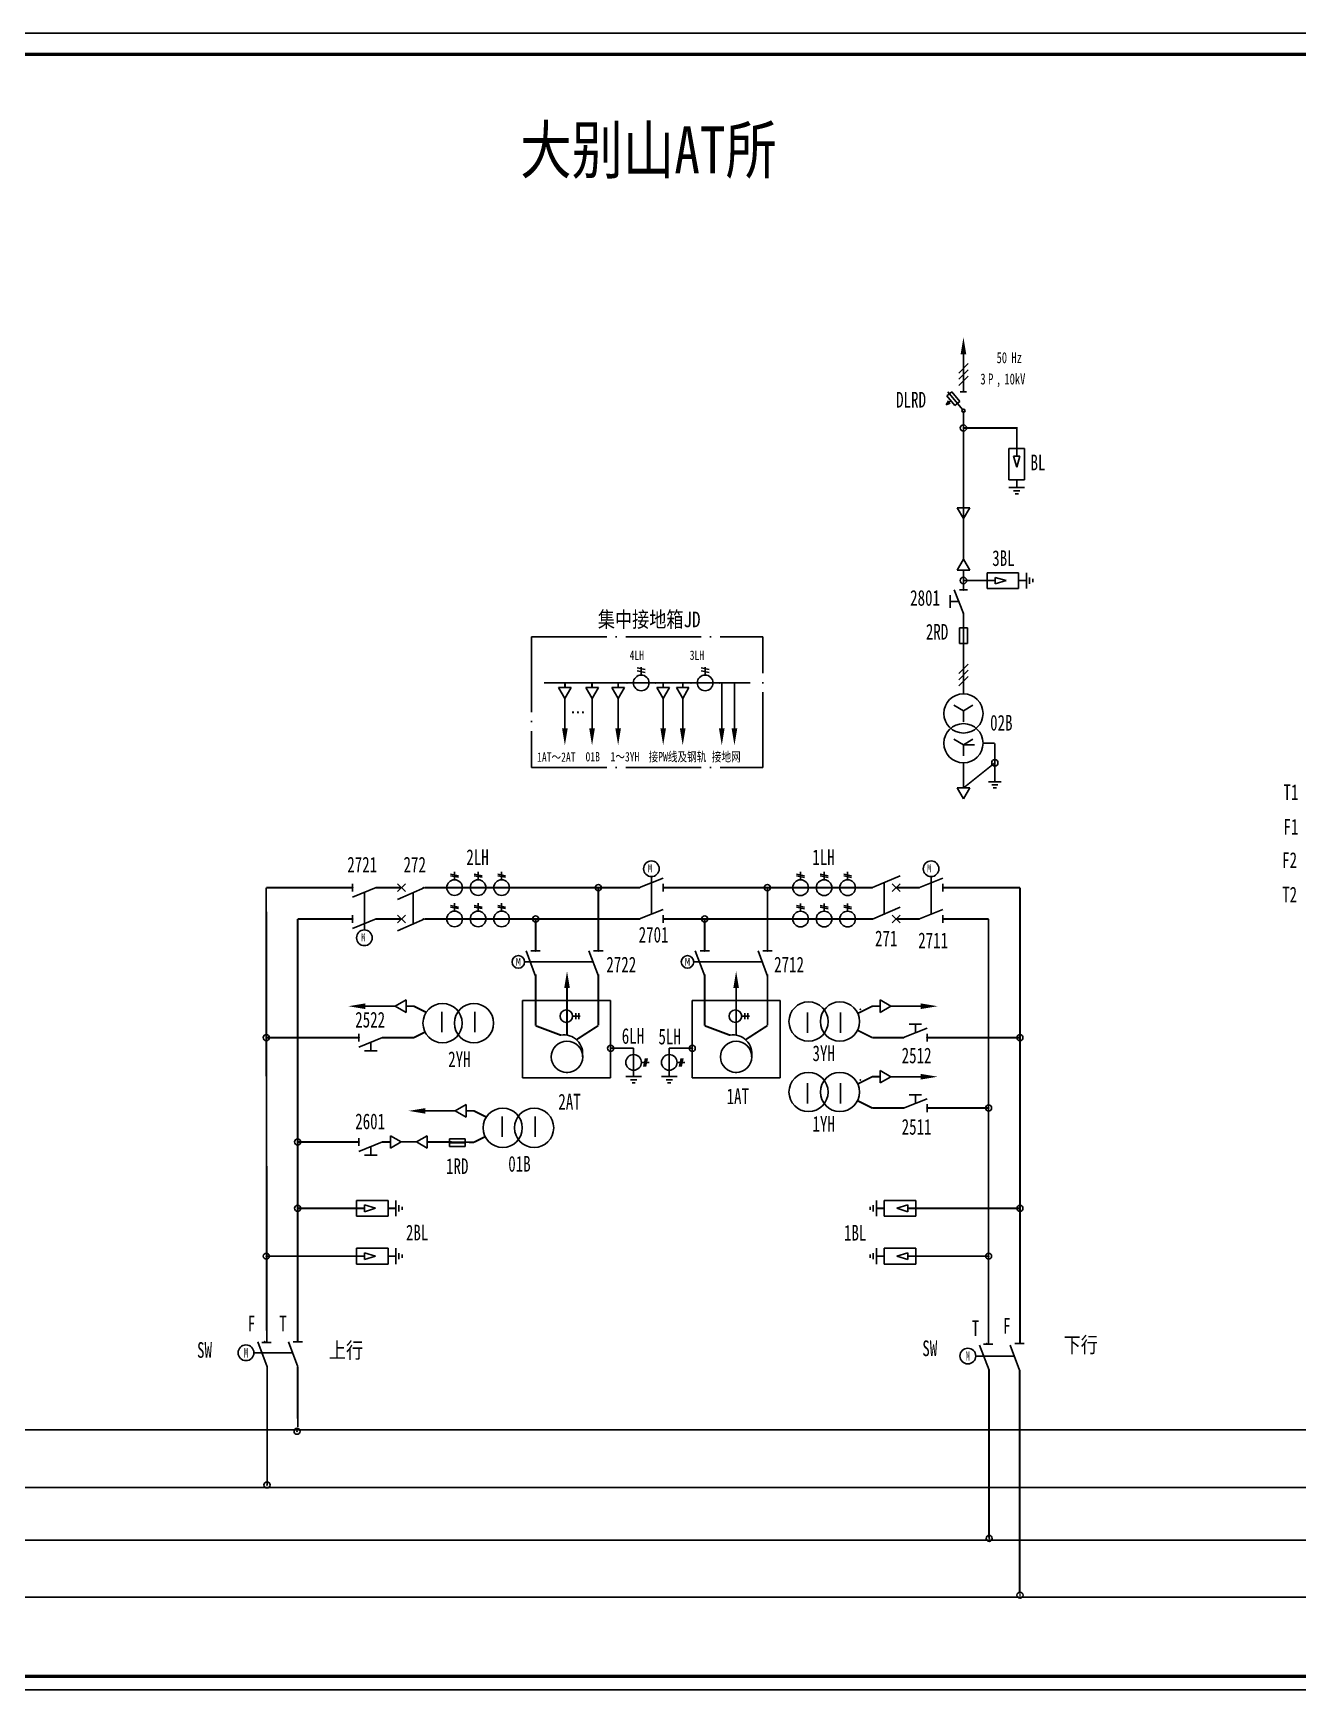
# Model space of a CAD drawing. Header units: millimetres. Extents: x 10667 to 23854, y -3427 to -2899.
# Drawn here: x 14796 to 15199, y -3427 to -2899 of the extents above; entities that cross this region are included whole.
import ezdxf
from ezdxf.enums import TextEntityAlignment as Align

# ---------------------------------------------------------------- set-up
doc = ezdxf.new("R2010")
doc.units = ezdxf.units.MM
doc.header["$LTSCALE"] = 10
doc.linetypes.add('ACAD_ISO04W100', pattern=[30, 24, -3, 0, -3])
doc.linetypes.add('DASHED', pattern=[11, 5, 0.5, 5, 0.5])
for name, color, linetype in [('3', 3, 'Continuous'), ('4', 1, 'Continuous'), ('BBLOCK', 2, 'DASHED'), ('BLOCK', 3, 'Continuous'), ('BOX', 7, 'Continuous'), ('DASHED', 6, 'Continuous'), ('DLINE', 1, 'Continuous'), ('LINE', 7, 'Continuous'), ('PLINE', 1, 'Continuous'), ('TEXT', 2, 'Continuous'), ('设    备', 3, 'Continuous'), ('设备编号', 2, 'Continuous'), ('连 接 线', 1, 'Continuous')]:
    doc.layers.add(name, color=color, linetype=linetype)
doc.styles.add('HZ', font='SimSun.ttf', dxfattribs={"width": 0.7})
doc.styles.add('ITALIC', font='NSimSun.ttf', dxfattribs={"width": 0.7})
doc.styles.add('JH1', font='NSimSun.ttf', dxfattribs={"width": 0.8})
doc.styles.add('ROMNAS', font='NSimSun.ttf', dxfattribs={"width": 0.7})

# ---------------------------------------------------------------- blocks, each defined once
blk = doc.blocks.new('$RDQX')
for p, q in [((-1.25, 2.5), (1.25, 2.5)), ((-1.25, -2.5), (-1.25, 2.5)), ((1.25, 2.5), (1.25, -2.5)), ((1.25, -2.5), (-1.25, -2.5))]:
    blk.add_line(p, q)
at = {"layer": 'DLINE', "const_width": 0.6}
blk.add_lwpolyline([(0, 2.5), (0, -2.5)], dxfattribs=at)
at = {"layer": 'DLINE'}
for p in [(0, 2.5), (0, -2.5)]:
    blk.add_point(p, dxfattribs=at)
at = {"style": 'HZ', "width": 0.76}
blk.add_attdef('序号', (1.71, -2.68), '', height=4, dxfattribs=at)
at = {"style": 'HZ', "width": 0.76, "flags": 1}
for tag, p in [('符号', (1.59, -7.12)), ('名称', (1.59, -11.42)), ('规格', (1.59, -20.01)), ('型号', (1.59, -15.71)), ('单位', (1.59, -24.45)), ('数量', (1.84, -28.88))]:
    blk.add_attdef(tag, p, '', height=4, dxfattribs=at)
blk = doc.blocks.new('$JT')
at = {"color": 3}
blk.add_lwpolyline([(0, 0, 1.8, 0, 0), (0, 5.41, 0, 0, 0)], format="xyseb", dxfattribs=at)
blk = doc.blocks.new('$$LHX')
for p, q in [((3.79, 1.25), (3.29, -1.25)), ((4.29, 1.25), (3.79, -1.25)), ((2.5, 0), (5, 0))]:
    blk.add_line(p, q)
blk.add_circle((0, 0), 2.5)
blk = doc.blocks.new('$$POINT', base_point=(176.43, 371.44))
blk.add_point((176.43, 371.44))
blk = doc.blocks.new('$$DD', base_point=(181.79, 368.35))
at = {"layer": 'BLOCK', "color": 2}
blk.add_circle((181.79, 368.35), 0.971, dxfattribs=at)
at = {"xscale": 1.428571, "yscale": 1.428571, "zscale": 1.428571}
for rotation in [270, 180, 90]:
    blk.add_blockref('$$POINT', (181.79, 368.35), dxfattribs=dict(at, rotation=rotation))
blk.add_blockref('$$POINT', (181.79, 368.35), dxfattribs=at)
blk = doc.blocks.new('$BLQX')
for p, q in [((-2.5, -10), (-2.5, 0)), ((-2.5, 0), (2.5, 0)), ((2.5, 0), (2.5, -10)), ((0, -6), (-1.08, -2.46)), ((-1.07, -2.5), (1.08, -2.5)), ((0, -6), (1.08, -2.46)), ((2.5, -10), (-2.5, -10)), ((-2.5, -12.5), (2.5, -12.5)), ((-1, -13.5), (1, -13.5)), ((-0.5, -14.5), (0.5, -14.5))]:
    blk.add_line(p, q)
at = {"layer": 'DLINE', "const_width": 0.6}
for points in [[(0, -2.5), (0, 0)], [(0, -10), (0, -12.5)]]:
    blk.add_lwpolyline(points, dxfattribs=at)
at = {"style": 'HZ', "width": 0.76, "flags": 1}
for tag, p in [('符号', (3.73, -14.77)), ('名称', (3.73, -19.07)), ('型号', (3.73, -23.36)), ('规格', (3.73, -27.66)), ('单位', (3.73, -32.1)), ('数量', (3.99, -36.53))]:
    blk.add_attdef(tag, p, '', height=4, dxfattribs=at)
at = {"style": 'HZ', "width": 0.76}
blk.add_attdef('序号', (3.86, -10.33), '', height=4, dxfattribs=at)
blk = doc.blocks.new('$ZOBYQX')
blk.add_circle((0, 0), 5)
blk.add_arc((-1, 1), 6, 350.5377, 99.4623)
for p in [(-1.99, 6.92), (0, -5)]:
    blk.add_point(p)
at = {"style": 'HZ', "width": 0.76}
blk.add_attdef('序号', (5.33, -2.35), '', height=4, dxfattribs=at)
at = {"style": 'HZ', "width": 0.76, "flags": 1}
for tag, p in [('符号', (5.21, -6.8)), ('名称', (5.21, -11.09)), ('规格', (5.21, -19.68)), ('型号', (5.21, -15.39)), ('单位', (5.21, -24.12)), ('数量', (5.46, -28.55))]:
    blk.add_attdef(tag, p, '', height=4, dxfattribs=at)

msp = doc.modelspace()

# ---------------------------------------------------------------- linework, layer by layer
for p, q in [((15088.59, -3081.96), (15088.59, -3077.96)), ((15092.84, -3083.71), (15089.84, -3076.21)), ((15091.59, -3076.21), (15094.09, -3076.21)), ((15091.34, -3079.96), (15088.59, -3079.96)), ((14997.12, -3168.12), (14989.62, -3171.12)), ((14993.37, -3167.62), (14993.37, -3169.62)), ((15063.87, -3171.14), (15072.62, -3167.39)), ((15086.28, -3168.12), (15078.78, -3171.12)), ((15082.53, -3167.62), (15082.53, -3169.62)), ((14898.12, -3172.37), (14898.12, -3169.87)), ((14898.12, -3174.12), (14905.62, -3171.12)), ((14901.87, -3172.62), (14901.87, -3182.62)), ((14912.43, -3169.87), (14914.93, -3172.37)), ((14912.43, -3172.37), (14914.93, -3169.87)), ((14921.18, -3171.12), (14912.43, -3174.87)), ((14993.37, -3179.62), (14993.37, -3169.62)), ((14997.12, -3169.87), (14997.12, -3172.37)), ((15072.62, -3172.39), (15070.12, -3169.89)), ((15072.62, -3169.89), (15070.12, -3172.39)), ((15082.53, -3179.62), (15082.53, -3169.62)), ((15086.28, -3169.87), (15086.28, -3172.37)), ((14997.12, -3178.12), (14989.62, -3181.12)), ((15063.87, -3181.14), (15072.62, -3177.39)), ((15086.28, -3178.12), (15078.78, -3181.12)), ((14898.12, -3182.37), (14898.12, -3179.87)), ((14898.12, -3184.12), (14905.62, -3181.12)), ((14901.87, -3184.62), (14901.87, -3182.62)), ((14912.43, -3182.37), (14914.93, -3179.87)), ((14912.43, -3179.87), (14914.93, -3182.37)), ((14921.18, -3181.12), (14912.43, -3184.87)), ((14997.12, -3179.87), (14997.12, -3182.37)), ((15072.62, -3179.89), (15070.12, -3182.39)), ((15072.62, -3182.39), (15070.12, -3179.89)), ((15086.28, -3179.87), (15086.28, -3182.37)), ((14968.18, -3212.14), (14970.7, -3212.14)), ((14969.24, -3213.09), (14969.24, -3211.09)), ((14970.24, -3211.09), (14970.24, -3213.09)), ((15022.09, -3212.14), (15024.61, -3212.14)), ((15023.15, -3213.09), (15023.15, -3211.09)), ((15024.15, -3211.09), (15024.15, -3213.09)), ((15073.77, -3218.93), (15081.27, -3215.93)), ((15075.52, -3214.68), (15079.52, -3214.68)), ((15077.52, -3217.43), (15077.52, -3214.68)), ((14900.15, -3220.18), (14900.15, -3217.68)), ((14907.65, -3218.93), (14900.15, -3221.93)), ((14903.9, -3220.43), (14903.9, -3223.19)), ((15081.27, -3217.68), (15081.27, -3220.18)), ((14905.9, -3223.19), (14901.9, -3223.19)), ((14990.19, -3231.35), (14985.19, -3231.35)), ((14996.55, -3231.35), (15001.55, -3231.35)), ((14988.69, -3232.35), (14986.69, -3232.35)), ((14988.19, -3233.35), (14987.19, -3233.35)), ((14998.05, -3232.35), (15000.05, -3232.35)), ((14998.55, -3233.35), (14999.55, -3233.35)), ((15073.77, -3241.4), (15081.27, -3238.4)), ((15075.52, -3237.15), (15079.52, -3237.15)), ((15077.52, -3239.9), (15077.52, -3237.15)), ((15081.27, -3240.15), (15081.27, -3242.65)), ((14900.15, -3253.44), (14900.15, -3250.94)), ((14907.65, -3252.19), (14900.15, -3255.19)), ((14905.9, -3256.44), (14901.9, -3256.44)), ((14903.9, -3253.69), (14903.9, -3256.44))]:
    msp.add_line(p, q)
at = {"color": 7}
for p, q in [((15091.59, -3088.29), (15094.09, -3088.29)), ((15091.59, -3093.29), (15091.59, -3088.29)), ((15094.09, -3088.29), (15094.09, -3093.29)), ((15094.09, -3093.29), (15091.59, -3093.29)), ((14988.87, -3101.08), (14991.37, -3101.58)), ((14988.87, -3102.08), (14991.37, -3102.58)), ((14990.12, -3103.37), (14990.12, -3100.87)), ((15009.25, -3101.08), (15011.75, -3101.58)), ((15009.25, -3102.08), (15011.75, -3102.58)), ((15010.5, -3103.37), (15010.5, -3100.87))]:
    msp.add_line(p, q, dxfattribs=at)
at = {"color": 3}
for p, q in [((14974.76, -3194.8), (14952.95, -3194.8)), ((15028.67, -3194.8), (15006.86, -3194.8))]:
    msp.add_line(p, q, dxfattribs=at)
at = {"color": 7, "const_width": 0.5}
for points in [[(14985.62, -3105.87), (14994.62, -3105.87)], [(15006, -3105.87), (15015, -3105.87)]]:
    msp.add_lwpolyline(points, dxfattribs=at)
at = {"color": 7}
for points in [[(14965.79, -3120.34, 1.8, 0, 0), (14965.79, -3125.75, 0, 0, 0)], [(14974.45, -3120.34, 1.8, 0, 0), (14974.45, -3125.75, 0, 0, 0)], [(14982.76, -3120.34, 1.8, 0, 0), (14982.76, -3125.75, 0, 0, 0)], [(14997.12, -3120.34, 1.8, 0, 0), (14997.13, -3125.75, 0, 0, 0)], [(15003.35, -3120.34, 1.8, 0, 0), (15003.35, -3125.75, 0, 0, 0)], [(15015.8, -3120.34, 1.8, 0, 0), (15015.8, -3125.75, 0, 0, 0)], [(15019.84, -3120.34, 1.8, 0, 0), (15019.84, -3125.75, 0, 0, 0)], [(14966.47, -3203.17, 1.8, 0, 0), (14966.47, -3197.76, 0, 0, 0)], [(15020.38, -3203.17, 1.8, 0, 0), (15020.38, -3197.76, 0, 0, 0)]]:
    msp.add_lwpolyline(points, format="xyseb", dxfattribs=at)
at = {"color": 1, "const_width": 0.6}
for points in [[(14966.47, -3203.17), (14966.47, -3218.33)], [(15020.38, -3203.17), (15020.38, -3218.33)], [(14964.47, -3218.16), (14956.47, -3215.16)], [(14969.42, -3219.63), (14976.45, -3215.1)], [(15018.38, -3218.16), (15010.38, -3215.16)], [(15023.33, -3219.63), (15030.36, -3215.1)]]:
    msp.add_lwpolyline(points, dxfattribs=at)
at = {"color": 7}
for centre, radius in [((14990.12, -3105.87), 2.5), ((15010.5, -3105.87), 2.5), ((15092.84, -3115.61), 6.25)]:
    msp.add_circle(centre, radius, dxfattribs=at)
for centre, radius in [((14993.37, -3165.12), 2.5), ((15082.53, -3165.12), 2.5), ((14901.87, -3187.12), 2.5), ((14966.24, -3212.09), 2), ((15020.15, -3212.09), 2)]:
    msp.add_circle(centre, radius)
for p in [(15092.84, -3076.21), (15092.84, -3083.71), (14898.12, -3171.12), (14920.62, -3171.12), (14938.68, -3171.12), (14946.18, -3171.12), (14989.62, -3171.12), (14997.12, -3171.12), (15043.87, -3171.14), (15051.37, -3171.14), (15078.78, -3171.12), (15086.28, -3171.12), (14898.12, -3181.12), (14920.62, -3181.12), (14938.68, -3181.12), (14946.18, -3181.12), (14989.62, -3181.12), (14997.12, -3181.12), (15043.87, -3181.14), (15051.37, -3181.14), (15078.78, -3181.12), (15086.28, -3181.12), (14900.15, -3218.93), (14907.65, -3218.93), (15073.77, -3218.93), (15081.27, -3218.93), (15073.77, -3241.4), (15081.27, -3241.4), (14900.15, -3252.19), (14907.65, -3252.19)]:
    msp.add_point(p)
for p in [(14985.62, -3105.87), (14994.62, -3105.87), (15006, -3105.87), (15015, -3105.87)]:
    msp.add_point(p, dxfattribs=at)
at = {"color": 4}
for p in [(14956.45, -3191.3), (14976.45, -3191.3), (15010.36, -3191.3), (15030.36, -3191.3), (14956.45, -3199.3), (14976.45, -3199.3), (15010.36, -3199.3), (15030.36, -3199.3)]:
    msp.add_point(p, dxfattribs=at)
at = {"layer": '4', "color": 5}
for p, q in [((14554.47, -3343.92), (14865.84, -3343.92)), ((14811.54, -3343.92), (15194.08, -3343.92)), ((15171.93, -3343.97), (15431.81, -3343.97)), ((14554.29, -3362.31), (14864.44, -3362.31)), ((14810.42, -3362.31), (15191.72, -3362.31)), ((15172.76, -3362.37), (15432.21, -3362.37)), ((14533.25, -3379.17), (14866.42, -3379.17)), ((14812.74, -3379.17), (15193.29, -3379.17)), ((15175.8, -3379.14), (15433.26, -3379.14)), ((14533.53, -3397.31), (14861.64, -3397.31)), ((14807.95, -3397.31), (15173.98, -3397.31)), ((15173.98, -3397.25), (15431.87, -3397.25))]:
    msp.add_line(p, q, dxfattribs=at)
at = {"layer": '4', "color": 2}
msp.add_lwpolyline([(10666.54, -2898.77), (23853.86, -2898.77), (23853.86, -3426.84), (10666.54, -3426.84)], close=True, dxfattribs=at)
at = {"layer": 'BBLOCK', "linetype": 'Continuous'}
for p, q in [((14917.43, -3182.72), (14917.43, -3172.72)), ((15067.62, -3169.53), (15067.62, -3179.53))]:
    msp.add_line(p, q, dxfattribs=at)
at = {"layer": 'BLOCK', "color": 7}
for p, q in [((15092.84, -3066.44), (15090.84, -3069.9)), ((15094.84, -3069.9), (15092.84, -3066.44)), ((15090.84, -3069.9), (15094.84, -3069.9)), ((15094.34, -3099.86), (15091.34, -3102.86)), ((15094.34, -3101.86), (15091.34, -3104.86)), ((15094.34, -3103.86), (15091.34, -3106.86)), ((14963.79, -3107.37), (14965.79, -3110.84)), ((14967.79, -3107.37), (14963.79, -3107.37)), ((14965.79, -3110.84), (14967.79, -3107.37)), ((14972.45, -3107.37), (14974.45, -3110.84)), ((14976.45, -3107.37), (14972.45, -3107.37)), ((14974.45, -3110.84), (14976.45, -3107.37)), ((14984.76, -3107.37), (14980.76, -3107.37)), ((14980.76, -3107.37), (14982.76, -3110.84)), ((14982.76, -3110.84), (14984.76, -3107.37)), ((14995.12, -3107.37), (14997.12, -3110.84)), ((14999.12, -3107.37), (14995.12, -3107.37)), ((14997.12, -3110.84), (14999.12, -3107.37)), ((15001.35, -3107.37), (15003.35, -3110.84)), ((15005.35, -3107.37), (15001.35, -3107.37)), ((15003.35, -3110.84), (15005.35, -3107.37)), ((15094.84, -3139.36), (15090.84, -3139.36)), ((15090.84, -3139.36), (15092.84, -3142.82)), ((15092.84, -3142.82), (15094.84, -3139.36)), ((15100.84, -3137.36), (15104.84, -3137.36)), ((15103.84, -3138.36), (15101.84, -3138.36)), ((15103.34, -3139.36), (15102.34, -3139.36))]:
    msp.add_line(p, q, dxfattribs=at)
at = {"layer": 'BLOCK'}
for p, q in [((14953.45, -3191.3), (14956.45, -3199.3)), ((14954.95, -3191.3), (14957.95, -3191.3)), ((14973.45, -3191.3), (14976.45, -3199.3)), ((14974.95, -3191.3), (14977.95, -3191.3)), ((15007.36, -3191.3), (15010.36, -3199.3)), ((15008.86, -3191.3), (15011.86, -3191.3)), ((15027.36, -3191.3), (15030.36, -3199.3)), ((15028.86, -3191.3), (15031.86, -3191.3)), ((14926.6, -3217.17), (14926.6, -3210.67)), ((14937.1, -3217.17), (14937.1, -3210.67)), ((15043.17, -3210.96), (15043.17, -3217.46)), ((15053.67, -3210.96), (15053.67, -3217.46)), ((15043.17, -3233.43), (15043.17, -3239.93)), ((15053.67, -3233.43), (15053.67, -3239.93)), ((14945.76, -3250.53), (14945.76, -3244.03)), ((14956.26, -3250.53), (14956.26, -3244.03))]:
    msp.add_line(p, q, dxfattribs=at)
at = {"layer": 'BLOCK', "linetype": 'DASHED'}
for p, q in [((14980.36, -3207.06), (14952.31, -3207.06)), ((14952.31, -3207.06), (14952.31, -3231.72)), ((14980.36, -3207.06), (14980.36, -3231.72)), ((15006.38, -3207.06), (15006.38, -3231.72)), ((15006.38, -3207.06), (15034.43, -3207.06)), ((15034.43, -3207.06), (15034.43, -3231.72)), ((14980.36, -3231.72), (14952.31, -3231.72)), ((15006.38, -3231.72), (15034.43, -3231.72))]:
    msp.add_line(p, q, dxfattribs=at)
at = {"layer": 'BLOCK', "color": 5}
for p, q in [((14980.36, -3222.34), (14985.5, -3222.34)), ((14985.5, -3222.34), (14987.69, -3222.34)), ((14987.69, -3222.34), (14987.69, -3231.35)), ((14999.05, -3222.34), (14999.05, -3231.35)), ((15001.24, -3222.34), (14999.05, -3222.34)), ((15006.38, -3222.34), (15001.24, -3222.34))]:
    msp.add_line(p, q, dxfattribs=at)
at = {"layer": 'BLOCK', "color": 7}
for centre, radius in [((15092.84, -3125.11), 6.25), ((15102.84, -3131.36), 1)]:
    msp.add_circle(centre, radius, dxfattribs=at)
at = {"layer": 'BLOCK'}
for centre, radius in [((14950.95, -3194.8), 2), ((15004.86, -3194.8), 2), ((14926.8, -3214.33), 6.25), ((14936.8, -3214.33), 6.25), ((15043.47, -3213.81), 6.25), ((15053.47, -3213.81), 6.25), ((15043.47, -3236.28), 6.25), ((15053.47, -3236.28), 6.25), ((14945.97, -3247.69), 6.25), ((14955.97, -3247.69), 6.25)]:
    msp.add_circle(centre, radius, dxfattribs=at)
at = {"layer": 'BOX', "const_width": 1.05}
msp.add_lwpolyline([(10677.66, -2905.48), (23845.41, -2905.48), (23845.41, -3422.56), (10677.66, -3422.56)], close=True, dxfattribs=at)
at = {"layer": 'DASHED', "color": 7, "linetype": 'DASHED', "ltscale": 0.5, "const_width": 0.5}
for points in [[(14965.79, -3110.84), (14965.79, -3120.84)], [(14974.45, -3110.84), (14974.45, -3120.84)], [(14982.76, -3110.84), (14982.76, -3120.84)]]:
    msp.add_lwpolyline(points, dxfattribs=at)
at = {"layer": 'DLINE', "const_width": 0.6}
for points in [[(14898.12, -3171.12), (14870.57, -3171.12)], [(14870.57, -3171.12), (14870.76, -3316.1)], [(14905.62, -3171.12), (14913.68, -3171.12)], [(14921.18, -3171.12), (14989.62, -3171.12)], [(14976.45, -3191.3), (14976.45, -3171.12)], [(14997.12, -3171.12), (15063.92, -3171.12)], [(15030.36, -3191.3), (15030.36, -3171.12)], [(15071.39, -3171.12), (15078.78, -3171.12)], [(15086.28, -3171.12), (15110.84, -3171.12)], [(15110.84, -3316.35), (15110.84, -3171.12)], [(14898.12, -3181.12), (14880.57, -3181.12)], [(14880.57, -3200.15), (14880.57, -3181.12)], [(14913.68, -3181.12), (14905.62, -3181.12)], [(14921.18, -3181.12), (14989.62, -3181.12)], [(14956.45, -3191.3), (14956.45, -3181.12)], [(14997.12, -3181.12), (15063.92, -3181.12)], [(15010.36, -3191.3), (15010.36, -3181.12)], [(15071.35, -3181.12), (15078.78, -3181.12)], [(15086.28, -3181.12), (15100.84, -3181.12)], [(15100.84, -3250.06), (15100.84, -3181.12)], [(14880.57, -3315.87), (14880.57, -3200.15)], [(14956.47, -3198.75), (14956.47, -3215.16)], [(14976.47, -3198.75), (14976.47, -3211.66)], [(15010.38, -3198.75), (15010.38, -3215.16)], [(15030.38, -3198.75), (15030.38, -3211.66)], [(14956.47, -3210.96), (14956.47, -3214.99)], [(14976.47, -3210.96), (14976.47, -3214.99)], [(15010.38, -3210.96), (15010.38, -3214.99)], [(15030.38, -3210.96), (15030.38, -3214.99)], [(14900.15, -3218.93), (14870.57, -3218.93)], [(14917.65, -3218.93), (14907.65, -3218.93)], [(15063.77, -3218.93), (15073.77, -3218.93)], [(15081.27, -3218.93), (15110.84, -3218.93)], [(15063.77, -3241.4), (15073.77, -3241.4)], [(15081.27, -3241.4), (15100.84, -3241.4)], [(14900.15, -3252.19), (14880.57, -3252.19)], [(14936.81, -3252.29), (14921.92, -3252.19)], [(15100.84, -3316.67), (15100.84, -3250.06)], [(14899.4, -3273.35), (14880.57, -3273.35)], [(15077.61, -3273.35), (15110.84, -3273.35)], [(14899.4, -3288.6), (14870.57, -3288.6)], [(15077.61, -3288.6), (15100.84, -3288.6)]]:
    msp.add_lwpolyline(points, dxfattribs=at)
at = {"layer": 'LINE', "color": 7, "linetype": 'DASHED'}
for p, q in [((15094.34, -3004.11), (15091.34, -3007.11)), ((15094.34, -3006.11), (15091.34, -3009.11)), ((15094.34, -3008.11), (15091.34, -3011.11)), ((15107.34, -3031.12), (15112.34, -3031.12)), ((15107.34, -3041.12), (15107.34, -3031.12)), ((15110.84, -3033.62), (15108.84, -3033.62)), ((15108.84, -3033.62), (15109.84, -3037.12)), ((15109.84, -3037.12), (15110.84, -3033.62)), ((15112.34, -3031.12), (15112.34, -3041.12)), ((15112.34, -3041.12), (15107.34, -3041.12)), ((15107.34, -3043.62), (15112.34, -3043.62)), ((15108.84, -3044.62), (15110.84, -3044.62)), ((15109.34, -3045.62), (15110.34, -3045.62)), ((15094.84, -3050.02), (15090.84, -3050.02)), ((15090.84, -3050.02), (15092.84, -3053.48)), ((15092.84, -3053.48), (15094.84, -3050.02))]:
    msp.add_line(p, q, dxfattribs=at)
at = {"layer": 'LINE', "color": 7, "linetype": 'ACAD_ISO04W100', "ltscale": 0.1}
for p, q in [((14955.11, -3091.19), (15028.89, -3091.19)), ((14955.11, -3091.19), (14955.11, -3132.87)), ((15028.89, -3132.87), (15028.89, -3091.19)), ((14955.11, -3132.87), (15028.89, -3132.87))]:
    msp.add_line(p, q, dxfattribs=at)
at = {"layer": 'LINE', "color": 7, "linetype": 'DASHED'}
msp.add_lwpolyline([(15092.84, -3001.11, 1.8, 0, 0), (15092.84, -2995.7, 0, 0, 0)], format="xyseb", dxfattribs=at)
at = {"layer": 'LINE', "color": 7, "linetype": 'DASHED', "const_width": 0.6}
for points in [[(15092.84, -3000.61), (15092.84, -3013.11)], [(15092.84, -3019.11), (15092.84, -3025.61)], [(15092.84, -3024.61), (15109.84, -3024.61), (15109.84, -3031.11)], [(15092.84, -3025.61), (15092.84, -3066.4)], [(15109.84, -3033.62), (15109.84, -3031.12)], [(15109.84, -3041.12), (15109.84, -3043.62)]]:
    msp.add_lwpolyline(points, dxfattribs=at)
at = {"layer": 'LINE', "color": 7, "linetype": 'DASHED'}
msp.add_circle((15092.84, -3024.61), 1, dxfattribs=at)
at = {"layer": 'PLINE', "color": 7}
msp.add_line((15003.35, -3105.87), (15003.35, -3107.37), dxfattribs=at)
for points, const_width in [([(15092.84, -3069.9), (15092.84, -3076.21)], 0.5), ([(15092.84, -3083.71), (15092.84, -3109.36)], 0.5), ([(15092.84, -3088.29), (15092.84, -3093.29)], 0.6), ([(14959.16, -3105.87), (15024.94, -3105.87)], 0.5), ([(14965.79, -3105.87), (14965.79, -3107.37)], 0.6), ([(14974.45, -3105.87), (14974.45, -3107.37)], 0.6), ([(14982.76, -3105.87), (14982.76, -3107.37)], 0.6), ([(14997.12, -3105.87), (14997.12, -3107.37)], 0.6), ([(15015.8, -3105.73), (15015.8, -3120.34)], 0.5), ([(15019.84, -3105.73), (15019.84, -3120.34)], 0.5), ([(14997.12, -3110.84), (14997.12, -3120.84)], 0.5), ([(15003.35, -3110.84), (15003.35, -3120.84)], 0.5), ([(15099.09, -3125.11), (15102.84, -3125.11)], 0.5), ([(15102.84, -3125.11), (15102.84, -3131.36)], 0.5), ([(15092.84, -3131.36), (15092.84, -3139.36)], 0.5), ([(15102.84, -3131.36), (15092.84, -3139.36)], 0.5), ([(15102.84, -3131.36), (15102.84, -3137.36)], 0.5)]:
    msp.add_lwpolyline(points, dxfattribs=dict(at, const_width=const_width))
at = {"layer": 'PLINE', "const_width": 0.6}
for points in [[(14870.87, -3323.77), (14870.89, -3361.47)], [(14880.62, -3323.88), (14880.64, -3343)], [(15100.98, -3324.81), (15101, -3378.3)], [(15110.73, -3324.92), (15110.75, -3396.13)]]:
    msp.add_lwpolyline(points, dxfattribs=at)
at = {"layer": 'PLINE', "color": 7}
for p in [(15092.84, -3088.29), (15092.84, -3093.29)]:
    msp.add_point(p, dxfattribs=at)
at = {"layer": '设    备', "color": 3}
for p, q in [((15087.58, -3014.38), (15089.12, -3013.11)), ((15090.12, -3017.47), (15087.58, -3014.38)), ((15092.52, -3018.73), (15087.84, -3013.11)), ((15089.12, -3013.11), (15091.67, -3016.2)), ((15091.84, -3013.11), (15093.84, -3013.11)), ((15088.85, -3015.92), (15087.31, -3017.19)), ((15087.31, -3017.19), (15088.08, -3015.99)), ((15087.31, -3017.19), (15088.63, -3016.66)), ((15091.67, -3016.2), (15090.12, -3017.47)), ((15100.41, -3075.75), (15100.41, -3070.75)), ((15100.41, -3070.75), (15110.41, -3070.75)), ((15102.91, -3072.25), (15102.91, -3074.25)), ((15106.41, -3073.25), (15102.91, -3072.25)), ((15102.91, -3074.25), (15106.41, -3073.25)), ((15110.41, -3070.75), (15110.41, -3075.75)), ((15112.91, -3075.75), (15112.91, -3070.75)), ((15113.91, -3074.25), (15113.91, -3072.25)), ((15114.91, -3073.75), (15114.91, -3072.75)), ((15110.41, -3075.75), (15100.41, -3075.75)), ((14878.9, -3319.4), (14866.63, -3319.4)), ((15109.01, -3320.43), (15096.74, -3320.43))]:
    msp.add_line(p, q, dxfattribs=at)
at = {"layer": '设    备', "color": 7}
for p, q in [((15089.81, -3112.99), (15092.84, -3114.74)), ((15095.87, -3112.99), (15092.84, -3114.74)), ((15092.84, -3118.24), (15092.84, -3114.74)), ((15089.81, -3123.83), (15092.84, -3125.58)), ((15095.87, -3123.83), (15092.84, -3125.58)), ((15096.34, -3125.58), (15092.84, -3125.58)), ((15092.84, -3129.08), (15092.84, -3125.58))]:
    msp.add_line(p, q, dxfattribs=at)
at = {"layer": '设    备'}
for p, q in [((14867.89, -3315.9), (14870.89, -3323.9)), ((14869.13, -3316.1), (14872.13, -3316.1)), ((14877.63, -3315.9), (14880.63, -3323.9)), ((14879.13, -3315.9), (14882.13, -3315.9)), ((15098, -3316.93), (15101, -3324.93)), ((15099.24, -3316.65), (15102.24, -3316.65)), ((15107.74, -3316.93), (15110.74, -3324.93)), ((15109.24, -3316.44), (15112.24, -3316.44))]:
    msp.add_line(p, q, dxfattribs=at)
at = {"layer": '设    备', "color": 3, "const_width": 0.6}
for points in [[(15102.91, -3073.25), (15100.41, -3073.25)], [(15110.41, -3073.25), (15112.91, -3073.25)]]:
    msp.add_lwpolyline(points, dxfattribs=at)
at = {"layer": '设    备'}
for centre, radius in [((15092.84, -3019.11), 0.5), ((14864.13, -3319.4), 2.5), ((15094.24, -3320.43), 2.5)]:
    msp.add_circle(centre, radius, dxfattribs=at)
at = {"layer": '设    备', "color": 3}
for p in [(15060.02, -3209.96), (15060.02, -3232.43)]:
    msp.add_point(p, dxfattribs=at)
at = {"layer": '设    备'}
for p in [(14870.13, -3315.9), (15100.24, -3316.44)]:
    msp.add_point(p, dxfattribs=at)
at = {"layer": '连 接 线', "color": 3}
for p, q in [((14911.68, -3208.93), (14915.15, -3206.93)), ((14915.15, -3210.93), (14911.68, -3208.93)), ((14915.15, -3206.93), (14915.15, -3210.93)), ((15069.73, -3208.93), (15066.27, -3206.93)), ((15066.27, -3206.93), (15066.27, -3210.93)), ((15066.27, -3210.93), (15069.73, -3208.93)), ((15066.27, -3229.4), (15066.27, -3233.4)), ((15069.73, -3231.4), (15066.27, -3229.4)), ((15066.27, -3233.4), (15069.73, -3231.4)), ((14930.85, -3242.29), (14934.31, -3240.29)), ((14934.31, -3244.29), (14930.85, -3242.29)), ((14934.31, -3240.29), (14934.31, -3244.29)), ((14913.61, -3252.19), (14910.15, -3250.19)), ((14910.15, -3250.19), (14910.15, -3254.19)), ((14910.15, -3254.19), (14913.61, -3252.19)), ((14918.46, -3252.19), (14921.92, -3250.19)), ((14921.92, -3254.19), (14918.46, -3252.19)), ((14921.92, -3250.19), (14921.92, -3254.19))]:
    msp.add_line(p, q, dxfattribs=at)
at = {"layer": '连 接 线', "const_width": 0.6}
for points in [[(15092.84, -3073.25), (15100.4, -3073.25)], [(14917.65, -3208.93), (14915.15, -3208.93)], [(15063.77, -3208.93), (15066.27, -3208.93)], [(15063.77, -3231.4), (15066.27, -3231.4)], [(14936.81, -3242.29), (14934.31, -3242.29)], [(14907.65, -3252.19), (14910.15, -3252.19)]]:
    msp.add_lwpolyline(points, dxfattribs=at)
at = {"layer": '连 接 线', "color": 6, "linetype": 'DASHED', "ltscale": 0.5, "const_width": 0.5}
for points in [[(14911.68, -3208.93), (14901.68, -3208.93)], [(15069.73, -3208.93), (15079.73, -3208.93)], [(15069.73, -3231.4), (15079.73, -3231.4)], [(14930.85, -3242.29), (14920.85, -3242.29)], [(14913.61, -3252.19), (14918.46, -3252.19)]]:
    msp.add_lwpolyline(points, dxfattribs=at)
at = {"layer": '连 接 线', "color": 3, "const_width": 0.6}
for points in [[(14917.65, -3208.93), (14921.58, -3210.9)], [(15063.77, -3208.93), (15059.17, -3211.23)], [(14917.65, -3218.93), (14921.22, -3217.15)], [(15063.77, -3218.93), (15059.07, -3216.58)], [(15063.77, -3231.4), (15059.17, -3233.7)], [(14936.81, -3242.29), (14940.74, -3244.26)], [(15063.77, -3241.4), (15059.07, -3239.05)], [(14936.81, -3252.29), (14940.39, -3250.51)]]:
    msp.add_lwpolyline(points, dxfattribs=at)
at = {"layer": '连 接 线', "color": 3}
msp.add_circle((15092.84, -3073.25), 1, dxfattribs=at)
for p in [(14917.65, -3208.93), (15063.77, -3208.93), (15063.77, -3231.4), (14936.81, -3242.29)]:
    msp.add_point(p, dxfattribs=at)

# ---------------------------------------------------------------- block references
at = {"layer": 'BLOCK'}
for name, p, rotation in [('$$LHX', (14930.62, -3171.12), 90), ('$$LHX', (14938.12, -3171.12), 90), ('$$LHX', (14945.62, -3171.12), 90), ('$$LHX', (15040.92, -3171.14), 90), ('$$LHX', (15048.42, -3171.14), 90), ('$$LHX', (15055.92, -3171.14), 90), ('$$LHX', (14930.62, -3181.12), 90), ('$$LHX', (14938.12, -3181.12), 90), ('$$LHX', (14945.62, -3181.12), 90), ('$$LHX', (15040.92, -3181.14), 90), ('$$LHX', (15048.42, -3181.14), 90), ('$$LHX', (15055.92, -3181.14), 90), ('$$DD', (14870.57, -3218.93), 270), ('$ZOBYQX', (14966.46, -3225.07), 359.9999985530559), ('$ZOBYQX', (15020.37, -3225.07), 359.9999985530559), ('$$DD', (15006.38, -3222.34), 1.446944142789795e-06), ('$$DD', (14880.57, -3252.19), 270), ('$$DD', (14880.57, -3273.35), 90.00000128191111), ('$$DD', (15110.84, -3273.35), 270), ('$$DD', (14870.57, -3288.6), 90.00000128191111), ('$$DD', (15100.84, -3288.6), 270)]:
    msp.add_blockref(name, p, dxfattribs=dict(at, rotation=rotation))
at = {"layer": 'BLOCK', "xscale": -1}
for name, p, rotation in [('$$DD', (14976.45, -3171.12), 359.9999985530559), ('$$DD', (15030.36, -3171.12), 359.9999985530559), ('$$DD', (14956.45, -3181.12), 359.9999985530559), ('$$DD', (15010.36, -3181.12), 359.9999985530559), ('$$DD', (15110.84, -3218.93), 90), ('$$DD', (14980.36, -3222.34), 359.9999985530559), ('$$DD', (15100.84, -3241.4), 90), ('$RDQX', (14931.55, -3252.4), 90), ('$BLQX', (14899.4, -3273.35), 89.99999871808885), ('$BLQX', (15077.61, -3273.35), 270), ('$BLQX', (14899.4, -3288.6), 89.99999871808885), ('$BLQX', (15077.61, -3288.6), 270)]:
    msp.add_blockref(name, p, dxfattribs=dict(at, rotation=rotation))
at = {"layer": 'BLOCK'}
for p in [(14987.69, -3226.84), (14999.05, -3226.84)]:
    msp.add_blockref('$$LHX', p, dxfattribs=at)
at = {"layer": 'BLOCK', "color": 5, "xscale": -1, "rotation": 359.9999985530559}
for p in [(14880.43, -3344.39), (14870.84, -3361.5), (15101.04, -3378.58), (15110.87, -3396.65)]:
    msp.add_blockref('$$DD', p, dxfattribs=at)
at = {"layer": '连 接 线', "color": 3, "rotation": 90}
for p in [(14902.18, -3208.93), (14921.35, -3242.29)]:
    msp.add_blockref('$JT', p, dxfattribs=at)
at = {"layer": '连 接 线', "color": 3, "xscale": -1, "rotation": 270}
for p in [(15079.23, -3208.93), (15079.23, -3231.4)]:
    msp.add_blockref('$JT', p, dxfattribs=at)

# ---------------------------------------------------------------- texts
at = {"layer": '3', "linetype": 'DASHED', "width": 0.8}
for s, height, style, p in [('大别山AT所', 15, 'JH1', (14992.46, -2943.48)), ('集中接地箱JD', 5, 'ROMNAS', (14992.67, -3088.13))]:
    msp.add_text(s, height=height, dxfattribs=dict(at, style=style)).set_placement(p, align=Align.CENTER)
at = {"layer": '3', "color": 3, "style": 'ITALIC', "width": 0.7}
for s, p in [('50', (15103.41, -3003.96)), ('Hz', (15108.14, -3003.96)), ('3', (15098.24, -3010.75)), ('P', (15100.7, -3010.75)), ('10kV', (15105.9, -3010.75))]:
    msp.add_text(s, height=3.5, dxfattribs=at).set_placement(p)
at = {"layer": '3', "color": 7, "style": 'ITALIC', "width": 0.7}
msp.add_text(',', height=3.5, dxfattribs=at).set_placement((15103.22, -3010.75))
at = {"layer": '3', "linetype": 'DASHED', "style": 'ROMNAS', "width": 0.8}
for s, p in [('上行', (14890.55, -3321.09)), ('下行', (15124.78, -3319.35))]:
    msp.add_text(s, height=5, dxfattribs=at).set_placement(p)
at = {"layer": 'BLOCK'}
for p in [(14950.95, -3194.8), (15004.86, -3194.8)]:
    msp.add_text('M', height=2.5, dxfattribs=at).set_placement(p, align=Align.MIDDLE)
at = {"layer": 'TEXT', "color": 7, "style": 'HZ', "width": 0.75}
for s, p in [('4LH', (14986.42, -3098.55)), ('3LH', (15005.58, -3098.55))]:
    msp.add_text(s, height=3, dxfattribs=at).set_placement(p)
at = {"layer": 'TEXT', "color": 7, "style": 'HZ'}
for s, height, width, p in [('…', 5, 0.7, (14969.96, -3117.84)), ('1AT～2AT', 3, 0.75, (14963.06, -3131.03)), ('01B', 3, 0.75, (14974.66, -3130.9)), ('1～3YH', 3, 0.75, (14984.93, -3130.9)), ('接PW线及钢轨', 3, 0.75, (15001.68, -3130.9)), ('接地网', 3, 0.75, (15017.22, -3130.91))]:
    msp.add_text(s, height=height, dxfattribs=dict(at, width=width)).set_placement(p, align=Align.CENTER)
at = {"layer": 'TEXT', "style": 'HZ', "width": 0.76}
for p in [(14992.26, -3166.23), (15081.25, -3166.23), (14900.84, -3188.23)]:
    msp.add_text('M', height=2.5, dxfattribs=at).set_placement(p)
at = {"layer": '设    备', "style": 'HZ', "width": 0.62}
for p in [(14864.13, -3319.4), (15094.24, -3320.43)]:
    msp.add_text('M', height=3, dxfattribs=at).set_placement(p, align=Align.MIDDLE)
at = {"layer": '设备编号', "color": 6, "style": 'HZ', "width": 0.7}
for s, p in [('DLRD', (15071.38, -3018.11)), ('3BL', (15102.02, -3068.6)), ('2801', (15075.84, -3081.27)), ('2RD', (15080.86, -3092.07)), ('02B', (15101.34, -3121.07)), ('T1', (15194.84, -3143.22)), ('F1', (15194.84, -3154.22)), ('F2', (15194.43, -3164.85)), ('T2', (15194.43, -3175.85)), ('SW', (14848.53, -3321)), ('SW', (15079.73, -3320.45))]:
    msp.add_text(s, height=5, dxfattribs=at).set_placement(p)
msp.add_text('BL', height=5, dxfattribs=at).set_placement((15118.99, -3038.11), align=Align.RIGHT)
for s, p in [('2721', (14901.18, -3163.79)), ('272', (14917.92, -3163.79)), ('2LH', (14937.94, -3161.42)), ('1LH', (15048.23, -3161.44)), ('2701', (14994.07, -3186.16)), ('271', (15068.22, -3187.29)), ('2711', (15083.18, -3187.94)), ('2722', (14983.76, -3195.64)), ('2712', (15037.24, -3195.64)), ('2522', (14903.71, -3213.26)), ('6LH', (14987.49, -3218.45)), ('5LH', (14999.18, -3218.64)), ('2YH', (14932.15, -3225.84)), ('3YH', (15048.29, -3223.95)), ('2512', (15077.9, -3224.66)), ('2AT', (14967.27, -3239.35)), ('1AT', (15020.9, -3237.64)), ('2601', (14903.71, -3245.66)), ('1YH', (15048.29, -3246.42)), ('2511', (15077.9, -3247.41)), ('1RD', (14931.47, -3259.9)), ('01B', (14951.31, -3259.2)), ('2BL', (14918.69, -3281.08)), ('1BL', (15058.33, -3281.14)), ('F', (14865.9, -3310.02)), ('T', (14875.94, -3310.02)), ('T', (15096.68, -3311.53)), ('F', (15106.68, -3310.84))]:
    msp.add_text(s, height=5, dxfattribs=at).set_placement(p, align=Align.MIDDLE)

doc.saveas('drawing.dxf')
